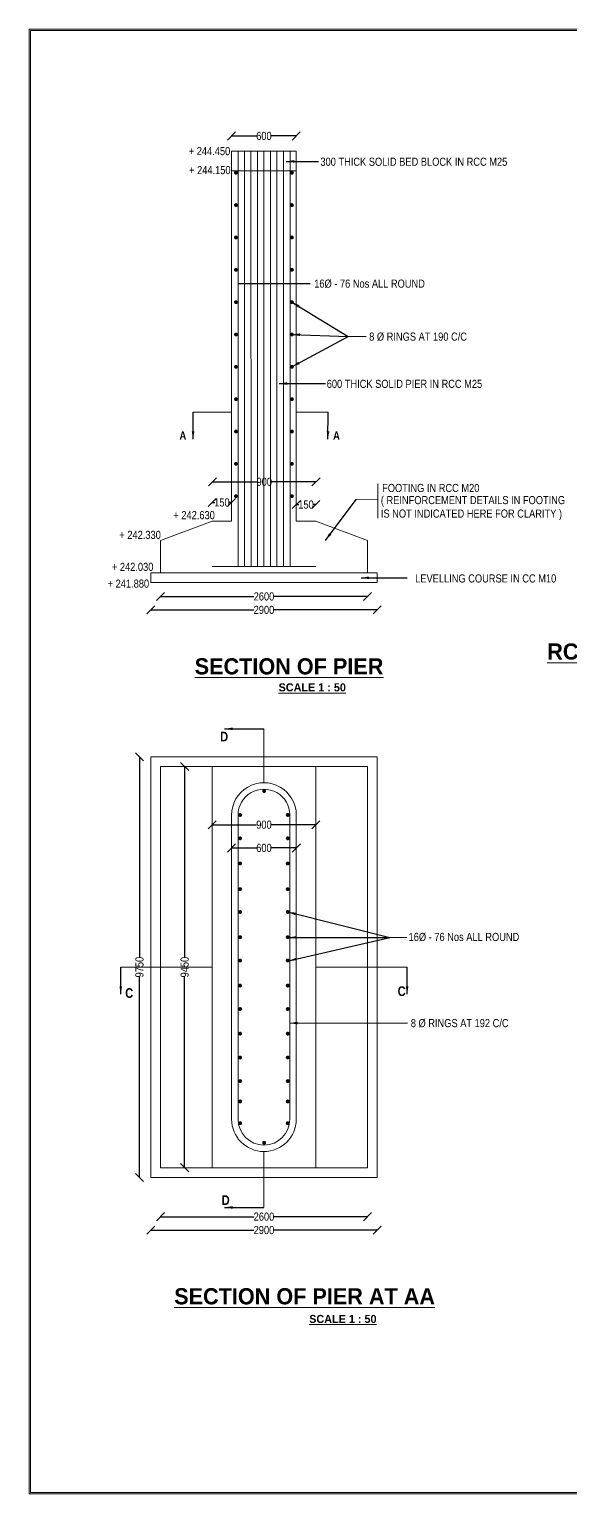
# Model space of a CAD drawing. Header units: millimetres. Extents: x 514997 to 588566, y -23709 to 21562.
# Drawn here: x 514997 to 531731, y -23709 to 21562 of the extents above; entities that cross this region are included whole.
import ezdxf
from ezdxf.enums import TextEntityAlignment as Align

# ---------------------------------------------------------------- set-up
doc = ezdxf.new("R2010")
doc.units = ezdxf.units.MM
doc.header["$LTSCALE"] = 300
doc.header["$MEASUREMENT"] = 0
doc.styles.add('ARIAL NARROW', font='ARIALN.TTF', dxfattribs={"height": 250})
doc.styles.add('arn', font='ARIALN.TTF')
doc.styles.add('CITYBLUEPR', font='cityb___.ttf')
doc.dimstyles.new('STANDARD$0', dxfattribs={"dimscale": 88.888889, "dimtxt": 0.02, "dimasz": 0.02, "dimexe": 0.05, "dimexo": 0.1, "dimgap": 0.002, "dimtad": 2, "dimdec": 0, "dimzin": 1, "dimdsep": 46, "dimtxsty": 'Standard', "dimcen": 0.09, "dimadec": 0, "dimazin": 0, "dimtfac": 1, "dimtdec": 4, "dimtofl": 0, "dimtmove": 0, "dimatfit": 3, "dimfxl": 1, "dimtolj": 1, "dimtzin": 1, "dimarcsym": 0})
doc.dimstyles.new('STANDARD$7', dxfattribs={"dimtxt": 2, "dimasz": 2, "dimexe": 1.25, "dimexo": 0.625, "dimtad": 1, "dimdec": 0, "dimlfac": 0.5, "dimdsep": 46, "dimtxsty": 'ARIAL NARROW', "dimcen": 2.5, "dimdle": 0.1, "dimse1": 1, "dimse2": 1, "dimadec": 0, "dimazin": 0, "dimtfac": 1, "dimtdec": 0, "dimtmove": 0, "dimatfit": 3, "dimfxl": 1, "dimtolj": 1, "dimtzin": 0, "dimarcsym": 0})

# ---------------------------------------------------------------- blocks, each defined once
blk = doc.blocks.new('_Oblique')
at = {"color": 0, "linetype": 'ByBlock', "lineweight": -2}
blk.add_line((-0.5, -0.5), (0.5, 0.5), dxfattribs=at)
blk = doc.blocks.new('*D2')
at = {"color": 0, "lineweight": -2, "transparency": 16777216}
for p, q in [((521249, 18263), (522023, 18263)), ((523249, 18263), (522476, 18263))]:
    blk.add_line(p, q, dxfattribs=at)
at = {"layer": 'Defpoints', "color": 0, "lineweight": 9, "transparency": 16777216}
for p in [(523249, 18263), (521249, 17961), (523249, 17961)]:
    blk.add_point(p, dxfattribs=at)
at = {"color": 0, "lineweight": -2, "transparency": 16777216, "xscale": 250, "yscale": 250, "zscale": 250, "rotation": 180}
blk.add_blockref('_Oblique', (521249, 18263), dxfattribs=at)
at = {"color": 0, "lineweight": -2, "transparency": 16777216, "xscale": 250, "yscale": 250, "zscale": 250}
blk.add_blockref('_Oblique', (523249, 18263), dxfattribs=at)
at = {"color": 0, "lineweight": 9, "transparency": 16777216, "insert": (522249, 18263), "char_height": 250, "attachment_point": 5, "style": 'ARIAL NARROW'}
blk.add_mtext('\\A1;600', dxfattribs=at)
blk = doc.blocks.new('*D3')
at = {"color": 0, "lineweight": -2, "transparency": 16777216}
for p, q in [((520659, 7572), (522033, 7572)), ((523859, 7572), (522485, 7572))]:
    blk.add_line(p, q, dxfattribs=at)
at = {"layer": 'Defpoints', "color": 0, "lineweight": 9, "transparency": 16777216}
for p in [(520659, 7417), (523859, 7572), (523859, 7417)]:
    blk.add_point(p, dxfattribs=at)
at = {"color": 0, "lineweight": -2, "transparency": 16777216, "xscale": 250, "yscale": 250, "zscale": 250, "rotation": 180}
blk.add_blockref('_Oblique', (520659, 7572), dxfattribs=at)
at = {"color": 0, "lineweight": -2, "transparency": 16777216, "xscale": 250, "yscale": 250, "zscale": 250}
blk.add_blockref('_Oblique', (523859, 7572), dxfattribs=at)
at = {"color": 0, "lineweight": 9, "transparency": 16777216, "insert": (522259, 7572), "char_height": 250, "attachment_point": 5, "style": 'ARIAL NARROW'}
blk.add_mtext('\\A1;900', dxfattribs=at)
blk = doc.blocks.new('*D4')
at = {"color": 0, "lineweight": -2, "transparency": 16777216}
for p, q in [((523250, 6868), (523333, 6868)), ((523850, 6868), (523766, 6868))]:
    blk.add_line(p, q, dxfattribs=at)
at = {"layer": 'Defpoints', "color": 0, "lineweight": 9, "transparency": 16777216}
for p in [(523850, 6868), (523250, 6515), (523850, 6515)]:
    blk.add_point(p, dxfattribs=at)
at = {"color": 0, "lineweight": -2, "transparency": 16777216, "xscale": 250, "yscale": 250, "zscale": 250, "rotation": 180}
blk.add_blockref('_Oblique', (523250, 6868), dxfattribs=at)
at = {"color": 0, "lineweight": -2, "transparency": 16777216, "xscale": 250, "yscale": 250, "zscale": 250}
blk.add_blockref('_Oblique', (523850, 6868), dxfattribs=at)
at = {"color": 0, "lineweight": 9, "transparency": 16777216, "insert": (523550, 6868), "char_height": 250, "attachment_point": 5, "style": 'ARIAL NARROW'}
blk.add_mtext('\\A1;150', dxfattribs=at)
blk = doc.blocks.new('*D5')
at = {"color": 0, "lineweight": -2, "transparency": 16777216}
for p, q in [((520650, 6934), (520733, 6934)), ((521250, 6934), (521166, 6934))]:
    blk.add_line(p, q, dxfattribs=at)
at = {"layer": 'Defpoints', "color": 0, "lineweight": 9, "transparency": 16777216}
for p in [(521250, 6934), (520650, 6537), (521250, 6537)]:
    blk.add_point(p, dxfattribs=at)
at = {"color": 0, "lineweight": -2, "transparency": 16777216, "xscale": 250, "yscale": 250, "zscale": 250, "rotation": 180}
blk.add_blockref('_Oblique', (520650, 6934), dxfattribs=at)
at = {"color": 0, "lineweight": -2, "transparency": 16777216, "xscale": 250, "yscale": 250, "zscale": 250}
blk.add_blockref('_Oblique', (521250, 6934), dxfattribs=at)
at = {"color": 0, "lineweight": 9, "transparency": 16777216, "insert": (520950, 6934), "char_height": 250, "attachment_point": 5, "style": 'ARIAL NARROW'}
blk.add_mtext('\\A1;150', dxfattribs=at)
blk = doc.blocks.new('*D100')
at = {"color": 0, "lineweight": -2, "transparency": 16777216}
for p, q in [((519050, 4027), (521942, 4027)), ((525450, 4027), (522557, 4027))]:
    blk.add_line(p, q, dxfattribs=at)
at = {"layer": 'Defpoints', "color": 0, "lineweight": 9, "transparency": 16777216}
for p in [(519050, 4757), (525450, 4757), (525450, 4027)]:
    blk.add_point(p, dxfattribs=at)
at = {"color": 0, "lineweight": -2, "transparency": 16777216, "xscale": 250, "yscale": 250, "zscale": 250, "rotation": 180}
blk.add_blockref('_Oblique', (519050, 4027), dxfattribs=at)
at = {"color": 0, "lineweight": -2, "transparency": 16777216, "xscale": 250, "yscale": 250, "zscale": 250}
blk.add_blockref('_Oblique', (525450, 4027), dxfattribs=at)
at = {"color": 0, "lineweight": 9, "transparency": 16777216, "insert": (522250, 4027), "char_height": 250, "attachment_point": 5, "style": 'ARIAL NARROW'}
blk.add_mtext('\\A1;2600', dxfattribs=at)
blk = doc.blocks.new('*D101')
at = {"color": 0, "lineweight": -2, "transparency": 16777216}
for p, q in [((518750, 3612), (521942, 3612)), ((525750, 3612), (522557, 3612))]:
    blk.add_line(p, q, dxfattribs=at)
at = {"layer": 'Defpoints', "color": 0, "lineweight": 9, "transparency": 16777216}
for p in [(518750, 4457), (525750, 4457), (525750, 3612)]:
    blk.add_point(p, dxfattribs=at)
at = {"color": 0, "lineweight": -2, "transparency": 16777216, "xscale": 250, "yscale": 250, "zscale": 250, "rotation": 180}
blk.add_blockref('_Oblique', (518750, 3612), dxfattribs=at)
at = {"color": 0, "lineweight": -2, "transparency": 16777216, "xscale": 250, "yscale": 250, "zscale": 250}
blk.add_blockref('_Oblique', (525750, 3612), dxfattribs=at)
at = {"color": 0, "lineweight": 9, "transparency": 16777216, "insert": (522250, 3612), "char_height": 250, "attachment_point": 5, "style": 'ARIAL NARROW'}
blk.add_mtext('\\A1;2900', dxfattribs=at)
blk = doc.blocks.new('*D6')
at = {"color": 0, "lineweight": -2, "transparency": 16777216}
for p, q in [((520650, -3028), (522024, -3028)), ((523850, -3028), (522476, -3028))]:
    blk.add_line(p, q, dxfattribs=at)
at = {"layer": 'Defpoints', "color": 0, "lineweight": 9, "transparency": 16777216}
for p in [(523850, -3028), (520650, -5030), (523850, -5031)]:
    blk.add_point(p, dxfattribs=at)
at = {"color": 0, "lineweight": -2, "transparency": 16777216, "xscale": 250, "yscale": 250, "zscale": 250, "rotation": 180}
blk.add_blockref('_Oblique', (520650, -3028), dxfattribs=at)
at = {"color": 0, "lineweight": -2, "transparency": 16777216, "xscale": 250, "yscale": 250, "zscale": 250}
blk.add_blockref('_Oblique', (523850, -3028), dxfattribs=at)
at = {"color": 0, "lineweight": 9, "transparency": 16777216, "insert": (522250, -3028), "char_height": 250, "attachment_point": 5, "style": 'ARIAL NARROW'}
blk.add_mtext('\\A1;900', dxfattribs=at)
blk = doc.blocks.new('*D7')
at = {"color": 0, "lineweight": -2, "transparency": 16777216}
for p, q in [((521250, -3747), (522023, -3747)), ((523250, -3747), (522477, -3747))]:
    blk.add_line(p, q, dxfattribs=at)
at = {"layer": 'Defpoints', "color": 0, "lineweight": 9, "transparency": 16777216}
for p in [(523250, -3747), (521250, -6725), (523250, -6725)]:
    blk.add_point(p, dxfattribs=at)
at = {"color": 0, "lineweight": -2, "transparency": 16777216, "xscale": 250, "yscale": 250, "zscale": 250, "rotation": 180}
blk.add_blockref('_Oblique', (521250, -3747), dxfattribs=at)
at = {"color": 0, "lineweight": -2, "transparency": 16777216, "xscale": 250, "yscale": 250, "zscale": 250}
blk.add_blockref('_Oblique', (523250, -3747), dxfattribs=at)
at = {"color": 0, "lineweight": 9, "transparency": 16777216, "insert": (522250, -3747), "char_height": 250, "attachment_point": 5, "style": 'ARIAL NARROW'}
blk.add_mtext('\\A1;600', dxfattribs=at)
blk = doc.blocks.new('*D8')
at = {"color": 0, "lineweight": -2, "transparency": 16777216}
for p, q in [((519799, -1228), (519799, -7124)), ((519799, -13631), (519799, -7735))]:
    blk.add_line(p, q, dxfattribs=at)
at = {"layer": 'Defpoints', "color": 0, "lineweight": 9, "transparency": 16777216}
for p in [(521478, -1228), (519799, -13631), (521478, -13631)]:
    blk.add_point(p, dxfattribs=at)
at = {"color": 0, "lineweight": -2, "transparency": 16777216, "xscale": 250, "yscale": 250, "zscale": 250}
for p, rotation in [((519799, -1228), 90), ((519799, -13631), 270)]:
    blk.add_blockref('_Oblique', p, dxfattribs=dict(at, rotation=rotation))
at = {"color": 0, "lineweight": 9, "transparency": 16777216, "insert": (519799, -7430), "char_height": 250, "attachment_point": 5, "rotation": 90, "style": 'ARIAL NARROW'}
blk.add_mtext('\\A1;9450', dxfattribs=at)
blk = doc.blocks.new('*D9')
at = {"color": 0, "lineweight": -2, "transparency": 16777216}
for p, q in [((518402, -928), (518402, -7124)), ((518402, -13931), (518402, -7735))]:
    blk.add_line(p, q, dxfattribs=at)
at = {"layer": 'Defpoints', "color": 0, "lineweight": 9, "transparency": 16777216}
for p in [(521337, -928), (518402, -13931), (521337, -13931)]:
    blk.add_point(p, dxfattribs=at)
at = {"color": 0, "lineweight": -2, "transparency": 16777216, "xscale": 250, "yscale": 250, "zscale": 250}
for p, rotation in [((518402, -928), 90), ((518402, -13931), 270)]:
    blk.add_blockref('_Oblique', p, dxfattribs=dict(at, rotation=rotation))
at = {"color": 0, "lineweight": 9, "transparency": 16777216, "insert": (518402, -7430), "char_height": 250, "attachment_point": 5, "rotation": 90, "style": 'ARIAL NARROW'}
blk.add_mtext('\\A1;9750', dxfattribs=at)
blk = doc.blocks.new('*D10')
at = {"color": 0, "lineweight": -2, "transparency": 16777216}
for p, q in [((519050, -15145), (521942, -15145)), ((525450, -15145), (522557, -15145))]:
    blk.add_line(p, q, dxfattribs=at)
at = {"layer": 'Defpoints', "color": 0, "lineweight": 9, "transparency": 16777216}
for p in [(519050, -14415), (525450, -14415), (525450, -15145)]:
    blk.add_point(p, dxfattribs=at)
at = {"color": 0, "lineweight": -2, "transparency": 16777216, "xscale": 250, "yscale": 250, "zscale": 250, "rotation": 180}
blk.add_blockref('_Oblique', (519050, -15145), dxfattribs=at)
at = {"color": 0, "lineweight": -2, "transparency": 16777216, "xscale": 250, "yscale": 250, "zscale": 250}
blk.add_blockref('_Oblique', (525450, -15145), dxfattribs=at)
at = {"color": 0, "lineweight": 9, "transparency": 16777216, "insert": (522250, -15145), "char_height": 250, "attachment_point": 5, "style": 'ARIAL NARROW'}
blk.add_mtext('\\A1;2600', dxfattribs=at)
blk = doc.blocks.new('*D11')
at = {"color": 0, "lineweight": -2, "transparency": 16777216}
for p, q in [((518750, -15560), (521942, -15560)), ((525750, -15560), (522557, -15560))]:
    blk.add_line(p, q, dxfattribs=at)
at = {"layer": 'Defpoints', "color": 0, "lineweight": 9, "transparency": 16777216}
for p in [(518750, -14715), (525750, -14715), (525750, -15560)]:
    blk.add_point(p, dxfattribs=at)
at = {"color": 0, "lineweight": -2, "transparency": 16777216, "xscale": 250, "yscale": 250, "zscale": 250, "rotation": 180}
blk.add_blockref('_Oblique', (518750, -15560), dxfattribs=at)
at = {"color": 0, "lineweight": -2, "transparency": 16777216, "xscale": 250, "yscale": 250, "zscale": 250}
blk.add_blockref('_Oblique', (525750, -15560), dxfattribs=at)
at = {"color": 0, "lineweight": 9, "transparency": 16777216, "insert": (522250, -15560), "char_height": 250, "attachment_point": 5, "style": 'ARIAL NARROW'}
blk.add_mtext('\\A1;2900', dxfattribs=at)

msp = doc.modelspace()

# ---------------------------------------------------------------- linework, layer by layer
at = {"color": 0, "lineweight": 9}
for p, q in [((515036.9, 21521.8), (588525.8, 21521.8)), ((515036.9, 21521.8), (515036.9, -23669.4)), ((521249.4, 17789), (523249.4, 17789.1)), ((521249.8, 7357), (521249.4, 17789)), ((521449.8, 7357), (521449.4, 17789)), ((521649.8, 4957), (521649.4, 17789)), ((521849.8, 4957), (521849.4, 17789)), ((522049.8, 4957), (522049.4, 17789)), ((522249.8, 4957), (522249.4, 17789)), ((522449.8, 4957), (522449.4, 17789)), ((522649.8, 4957), (522649.4, 17789)), ((522849.8, 4957), (522849.4, 17789)), ((523057.9, 4957), (523057.5, 17789.1)), ((523249.8, 7357), (523249.4, 17789)), ((523249.4, 17189), (521249.4, 17189)), ((524852.2, 12068.7), (525408.8, 12068.7)), ((521249.7, 9726.8), (520059.4, 9726.8)), ((524232.7, 9726.7), (523249.7, 9726.7)), ((521249.8, 7357), (521249.8, 6357)), ((521449.8, 7357), (521449.8, 4957)), ((523249.8, 7357), (523249.8, 6357)), ((525771, 7514.3), (525771, 6446.1)), ((525103.2, 7030), (525771, 7033.7)), ((520649.8, 6357), (519049.8, 5757)), ((521249.8, 6357), (520649.8, 6357)), ((523249.8, 6357), (523849.8, 6357)), ((525449.8, 5757), (523849.8, 6357)), ((519049.8, 5757), (519049.8, 4757)), ((525449.8, 4757), (525449.8, 5757)), ((519049.8, 4757), (518749.8, 4757)), ((518749.8, 4757), (518749.8, 4457)), ((519049.8, 4757), (525449.8, 4757)), ((520649.8, 4957), (523849.8, 4957)), ((525749.8, 4757), (525449.8, 4757)), ((525749.8, 4457), (525749.8, 4757)), ((518749.8, 4457), (525749.8, 4457)), ((522249.8, -1728.5), (522249.8, -61.7)), ((518749.9, -928.5), (518749.7, -7428.5)), ((518749.8, -928.5), (522249.8, -928.5)), ((519049.9, -1228.5), (519049.7, -7428.5)), ((519049.9, -1228.5), (522249.8, -1228.5)), ((520649.8, -1228.5), (520649.7, -7428.5)), ((522249.8, -928.5), (525749.9, -928.6)), ((522249.8, -1228.5), (525449.9, -1228.6)), ((523849.8, -1228.6), (523849.7, -7428.6)), ((525449.9, -1228.6), (525449.7, -7428.6)), ((525749.9, -928.6), (525749.7, -7428.6)), ((521249.8, -2728.5), (521249.7, -7428.5)), ((521449.8, -2728.5), (521449.7, -7428.5)), ((523049.8, -2728.6), (523049.7, -7428.6)), ((523249.8, -2728.6), (523249.7, -7428.6)), ((526136, -6512), (526667.5, -6512)), ((520494.2, -7430.8), (517827.5, -7430.8)), ((518749.9, -13930.8), (518749.7, -7430.8)), ((519049.9, -13630.8), (519049.7, -7430.8)), ((520494.2, -7430.8), (520649.7, -7430.8)), ((520649.8, -13630.8), (520649.7, -7430.8)), ((521249.8, -12130.8), (521249.7, -7430.8)), ((521449.8, -12130.7), (521449.7, -7430.7)), ((523049.8, -12130.7), (523049.7, -7430.7)), ((523249.8, -12130.7), (523249.7, -7430.7)), ((523849.8, -13630.7), (523849.7, -7430.7)), ((523849.7, -7430.9), (526671.8, -7431)), ((525449.9, -13630.6), (525449.7, -7430.6)), ((525749.9, -13930.6), (525749.7, -7430.6)), ((522249.5, -13133.2), (522249.4, -14862.1)), ((518749.8, -13930.8), (522249.8, -13930.7)), ((519049.9, -13630.8), (522249.8, -13630.7)), ((522249.8, -13630.7), (525449.9, -13630.6)), ((522249.8, -13930.7), (525749.9, -13930.6)), ((588525.8, -23669.4), (515036.9, -23669.4))]:
    msp.add_line(p, q, dxfattribs=at)
at = {"color": 0, "linetype": 'ByBlock', "lineweight": 9}
for points in [[(514996.9, 21561.8), (588565.8, 21561.8), (588565.8, -23709.4), (514996.9, -23709.4)], [(515036.9, 21521.8), (588525.8, 21521.8), (588525.8, -23669.4), (515036.9, -23669.4)]]:
    msp.add_lwpolyline(points, close=True, dxfattribs=at)
at = {"color": 0, "lineweight": 9, "const_width": 60}
for points in [[(521355.9, 17127.4, -1), (521415.9, 17127.4, -1)], [(523143.6, 17127.4, 1), (523083.6, 17127.4, 1)], [(521355.9, 16127.4, -1), (521415.9, 16127.4, -1)], [(523143.6, 16127.4, 1), (523083.6, 16127.4, 1)], [(521355.9, 15127.4, -1), (521415.9, 15127.4, -1)], [(523143.6, 15127.4, 1), (523083.6, 15127.4, 1)], [(521355.9, 14127.4, -1), (521415.9, 14127.4, -1)], [(523143.6, 14127.4, 1), (523083.6, 14127.4, 1)], [(521355.9, 13127.4, -1), (521415.9, 13127.4, -1)], [(523143.6, 13127.4, 1), (523083.6, 13127.4, 1)], [(521355.9, 12127.4, -1), (521415.9, 12127.4, -1)], [(523143.6, 12127.4, 1), (523083.6, 12127.4, 1)], [(521355.9, 11127.4, -1), (521415.9, 11127.4, -1)], [(523143.6, 11127.4, 1), (523083.6, 11127.4, 1)], [(521355.9, 10127.4, -1), (521415.9, 10127.4, -1)], [(523143.6, 10127.4, 1), (523083.6, 10127.4, 1)], [(521355.9, 9127.4, -1), (521415.9, 9127.4, -1)], [(523143.6, 9127.4, 1), (523083.6, 9127.4, 1)], [(521355.9, 8127.4, -1), (521415.9, 8127.4, -1)], [(523143.6, 8127.4, 1), (523083.6, 8127.4, 1)], [(521355.9, 7127.4, -1), (521415.9, 7127.4, -1)], [(523143.6, 7127.4, 1), (523083.6, 7127.4, 1)], [(522226, -1986.4, -1), (522286, -1986.4, -1)], [(521484.7, -2726.2, -1), (521544.7, -2726.2, -1)], [(523014.9, -2726.2, 1), (522954.9, -2726.2, 1)], [(521484.7, -3448.7, -1), (521544.7, -3448.7, -1)], [(523014.9, -3448.7, 1), (522954.9, -3448.7, 1)], [(521484.7, -4226.2, -1), (521544.7, -4226.2, -1)], [(523014.9, -4226.2, 1), (522954.9, -4226.2, 1)], [(521484.7, -5020.2, -1), (521544.7, -5020.2, -1)], [(523014.9, -5020.2, 1), (522954.9, -5020.2, 1)], [(521484.7, -5726.2, -1), (521544.7, -5726.2, -1)], [(523014.9, -5726.2, 1), (522954.9, -5726.2, 1)], [(521484.7, -6505.7, -1), (521544.7, -6505.7, -1)], [(523014.9, -6505.7, 1), (522954.9, -6505.7, 1)], [(521484.7, -7226.2, -1), (521544.7, -7226.2, -1)], [(523014.9, -7226.2, 1), (522954.9, -7226.2, 1)], [(521484.7, -8001.2, -1), (521544.7, -8001.2, -1)], [(523014.9, -8001.2, 1), (522954.9, -8001.2, 1)], [(521484.7, -8726.2, -1), (521544.7, -8726.2, -1)], [(523014.9, -8726.2, 1), (522954.9, -8726.2, 1)], [(521484.7, -9487.2, -1), (521544.7, -9487.2, -1)], [(523014.9, -9487.2, 1), (522954.9, -9487.2, 1)], [(521484.7, -10226.2, -1), (521544.7, -10226.2, -1)], [(521484.7, -10226.2, -1), (521544.7, -10226.2, -1)], [(523014.9, -10226.2, 1), (522954.9, -10226.2, 1)], [(523014.9, -10226.2, 1), (522954.9, -10226.2, 1)], [(521484.7, -10953.7, -1), (521544.7, -10953.7, -1)], [(523014.9, -10953.7, 1), (522954.9, -10953.7, 1)], [(521484.7, -11581.7, -1), (521544.7, -11581.7, -1)], [(523014.9, -11581.7, 1), (522954.9, -11581.7, 1)], [(521484.7, -12256.2, -1), (521544.7, -12256.2, -1)], [(523014.9, -12256.2, 1), (522954.9, -12256.2, 1)], [(522226, -12861.1, -1), (522286, -12861.1, -1)]]:
    msp.add_lwpolyline(points, format="xyb", close=True, dxfattribs=at)
at = {"color": 0, "lineweight": 9}
for centre, radius, start, end in [((522249.8, -2728.5), 1000, 359.99861, 179.99861), ((522249.8, -2728.5), 800, 359.99861, 179.99861), ((522249.8, -12130.7), 1000, 180.00139, 0.00139), ((522249.8, -12130.7), 800, 180.00139, 0.00139)]:
    msp.add_arc(centre, radius, start, end, dxfattribs=at)

# ---------------------------------------------------------------- texts
for s, height, style, p in [('+ 244.450', 250, 'ARIAL NARROW', (519925.9, 17670.8)), ('+ 244.150', 250, 'ARIAL NARROW', (519935.4, 17085.2)), ('+ 242.630', 250, 'ARIAL NARROW', (519449.7, 6417.6)), ('+ 242.330', 250, 'ARIAL NARROW', (517780.4, 5807.6)), ('+ 242.030', 250, 'ARIAL NARROW', (517550.4, 4818.1)), ('+ 241.880', 250, 'ARIAL NARROW', (517418, 4301)), ('%%USECTION OF PIER', 500, 'CITYBLUEPR', (520108.5, 1618.3)), ('%%USCALE 1 : 50', 250, 'CITYBLUEPR', (522702.1, 1093.7)), ('%%USECTION OF PIER AT AA', 500, 'CITYBLUEPR', (519475.3, -17856)), ('%%USCALE 1 : 50', 250, 'CITYBLUEPR', (523648, -18431.9))]:
    msp.add_text(s, height=height, dxfattribs=dict(at, style=style)).set_placement(p)
at = {"color": 0, "lineweight": 9, "style": 'CITYBLUEPR'}
msp.add_text('%%URCC DETAILS OF PIER BED BLOCK ', height=500, dxfattribs=at).set_placement((536855.9, 2076.4), align=Align.CENTER)
at = {"color": 0, "lineweight": 9, "style": 'ARIAL NARROW'}
for s, insert, char_height, attachment_point in [('300 THICK SOLID BED BLOCK IN RCC M25', (523994.9, 17339), 250, 7), ('16%%C - 76 Nos ALL ROUND', (523802.6, 13564.6), 250, 7), ('8 %%C RINGS AT 190 C/C', (525501.9, 11926.5), 250, 7), ('600 THICK SOLID PIER IN RCC M25', (524190.5, 10472.4), 250, 7), ('{\\fArial Narrow|b1|i0|c0|p34;A}', (519641, 8880), 250, 7), ('{\\fArial Narrow|b1|i0|c0|p34;A}', (524388.3, 8877.8), 250, 7), ('FOOTING IN RCC M20', (525902.2, 7253.7), 250, 7), ('( REINFORCEMENT DETAILS IN FOOTING\\PIS NOT INDICATED HERE FOR CLARITY ) ', (525863.3, 6390), 250, 7), ('LEVELLING COURSE IN CC M10', (526924.6, 4457.2), 250, 7), ('{\\fArial Narrow|b1|i0|c0|p34;D}', (520895.5, -303.7), 300, 4), ('16%%C - 76 Nos ALL ROUND', (526720.1, -6631.9), 250, 7), ('{\\fArial Narrow|b1|i0|c0|p34;C}', (517961, -8234.2), 300, 4), ('{\\fArial Narrow|b1|i0|c0|p34;C}', (526383.2, -8176.2), 300, 4), ('8 %%C RINGS AT 192 C/C', (526787.9, -9295), 250, 7), ('{\\fArial Narrow|b1|i0|c0|p34;D}', (520942.5, -14633.7), 300, 4)]:
    msp.add_mtext(s, dxfattribs=dict(at, insert=insert, char_height=char_height, attachment_point=attachment_point))

# ---------------------------------------------------------------- dimensions: what is measured, and where the dimension line sits
at = {"color": 0, "lineweight": 9}
for base, p1, p2, text, picture, middle in [((523249.4, 18263), (521249.4, 17961), (523249.4, 17961), '600', '*D2', (522249.4, 18263)), ((523859.3, 7572.5), (520659.3, 7417.5), (523859.3, 7417.5), '900', '*D3', (522259.3, 7572.5)), ((521249.8, 6933.5), (520649.8, 6537.5), (521249.8, 6537.5), '150', '*D5', (520949.8, 6933.5)), ((523849.8, 6868.5), (523249.8, 6515.5), (523849.8, 6515.5), '150', '*D4', (523549.8, 6868.5)), ((525449.8, 4027), (519049.8, 4757), (525449.8, 4757), '2600', '*D100', (522249.8, 4027)), ((525749.8, 3611.5), (518749.8, 4457), (525749.8, 4457), '2900', '*D101', (522249.8, 3611.5)), ((523849.8, -3028.5), (520649.8, -5030.5), (523849.8, -5030.6), '900', '*D6', (522249.8, -3028.5)), ((523249.8, -3747), (521249.8, -6725), (523249.8, -6725.1), '600', '*D7', (522249.8, -3747)), ((525449.8, -15145), (519049.8, -14415), (525449.8, -14415), '2600', '*D10', (522249.8, -15145)), ((525749.8, -15560.5), (518749.8, -14715), (525749.8, -14715), '2900', '*D11', (522249.8, -15560.5))]:
    dim = msp.add_linear_dim(base=base, p1=p1, p2=p2, text=text, dimstyle='STANDARD$0', override={"dimscale": 1, "dimtxt": 250, "dimasz": 250, "dimexe": 0.18, "dimexo": 0.0625, "dimgap": 0.09, "dimtad": 0, "dimzin": 0, "dimtxsty": 'ARIAL NARROW', "dimblk1": 'Oblique', "dimblk2": 'Oblique', "dimsah": 1, "dimcen": 0.0851, "dimdle": 0.1, "dimse1": 1, "dimse2": 1, "dimtdec": 0, "dimtzin": 0}, dxfattribs=at)
    dim.commit()
    dim.dimension.update_dxf_attribs({"geometry": picture, "text_midpoint": middle})
for base, p1, p2, text, picture, middle in [((518401.5, -13930.8), (521337.4, -928.5), (521337.3, -13930.8), '9750', '*D9', (518401.5, -7429.6)), ((519799, -13630.8), (521478.4, -1228.5), (521478.4, -13630.8), '9450', '*D8', (519799, -7429.6))]:
    dim = msp.add_linear_dim(base=base, p1=p1, p2=p2, angle=90, text=text, dimstyle='STANDARD$0', override={"dimscale": 1, "dimtxt": 250, "dimasz": 250, "dimexe": 0.18, "dimexo": 0.0625, "dimgap": 0.09, "dimtad": 0, "dimzin": 0, "dimtxsty": 'ARIAL NARROW', "dimblk1": 'Oblique', "dimblk2": 'Oblique', "dimsah": 1, "dimcen": 0.0851, "dimdle": 0.1, "dimse1": 1, "dimse2": 1, "dimtdec": 0, "dimtzin": 0}, dxfattribs=at)
    dim.commit()
    dim.dimension.update_dxf_attribs({"geometry": picture, "text_midpoint": middle})

# ---------------------------------------------------------------- leaders
for points, override in [([(522938.2, 17477.8), (523939.1, 17477.8)], {"dimtxt": 300, "dimasz": 250, "dimexe": 0.18, "dimexo": 0.0625, "dimgap": 0.09, "dimtad": 0, "dimtoh": 1, "dimlfac": 1, "dimzin": 0, "dimtxsty": 'arn', "dimcen": 0.09, "dimdle": 200, "dimtdec": 4, "dimtofl": 0}), ([(521449.5, 13705.2), (521849.5, 13704.4)], {"dimtxt": 300, "dimasz": 100, "dimexe": 0.18, "dimexo": 0.0625, "dimgap": 0.09, "dimtad": 0, "dimtoh": 1, "dimlfac": 1, "dimzin": 0, "dimtxsty": 'arn', "dimcen": 0.09, "dimdle": 200, "dimtdec": 4, "dimtofl": 0}), ([(521649.5, 13704.8), (522049.5, 13704)], {"dimtxt": 300, "dimasz": 100, "dimexe": 0.18, "dimexo": 0.0625, "dimgap": 0.09, "dimtad": 0, "dimtoh": 1, "dimlfac": 1, "dimzin": 0, "dimtxsty": 'arn', "dimcen": 0.09, "dimdle": 200, "dimtdec": 4, "dimtofl": 0}), ([(521849.5, 13704.4), (522249.5, 13703.5)], {"dimtxt": 300, "dimasz": 100, "dimexe": 0.18, "dimexo": 0.0625, "dimgap": 0.09, "dimtad": 0, "dimtoh": 1, "dimlfac": 1, "dimzin": 0, "dimtxsty": 'arn', "dimcen": 0.09, "dimdle": 200, "dimtdec": 4, "dimtofl": 0}), ([(522049.5, 13704), (522449.5, 13703.1)], {"dimtxt": 300, "dimasz": 100, "dimexe": 0.18, "dimexo": 0.0625, "dimgap": 0.09, "dimtad": 0, "dimtoh": 1, "dimlfac": 1, "dimzin": 0, "dimtxsty": 'arn', "dimcen": 0.09, "dimdle": 200, "dimtdec": 4, "dimtofl": 0}), ([(522249.5, 13703.5), (522649.5, 13702.7)], {"dimtxt": 300, "dimasz": 100, "dimexe": 0.18, "dimexo": 0.0625, "dimgap": 0.09, "dimtad": 0, "dimtoh": 1, "dimlfac": 1, "dimzin": 0, "dimtxsty": 'arn', "dimcen": 0.09, "dimdle": 200, "dimtdec": 4, "dimtofl": 0}), ([(522449.5, 13703.1), (522849.5, 13702.3)], {"dimtxt": 300, "dimasz": 100, "dimexe": 0.18, "dimexo": 0.0625, "dimgap": 0.09, "dimtad": 0, "dimtoh": 1, "dimlfac": 1, "dimzin": 0, "dimtxsty": 'arn', "dimcen": 0.09, "dimdle": 200, "dimtdec": 4, "dimtofl": 0}), ([(522649.5, 13702.7), (523049.5, 13701.9)], {"dimtxt": 300, "dimasz": 100, "dimexe": 0.18, "dimexo": 0.0625, "dimgap": 0.09, "dimtad": 0, "dimtoh": 1, "dimlfac": 1, "dimzin": 0, "dimtxsty": 'arn', "dimcen": 0.09, "dimdle": 200, "dimtdec": 4, "dimtofl": 0}), ([(522849.5, 13702.3), (523249.5, 13701.4)], {"dimtxt": 300, "dimasz": 100, "dimexe": 0.18, "dimexo": 0.0625, "dimgap": 0.09, "dimtad": 0, "dimtoh": 1, "dimlfac": 1, "dimzin": 0, "dimtxsty": 'arn', "dimcen": 0.09, "dimdle": 200, "dimtdec": 4, "dimtofl": 0}), ([(523057.6, 13701.8), (523674.8, 13701)], {"dimtxt": 300, "dimasz": 100, "dimexe": 0.18, "dimexo": 0.0625, "dimgap": 0.09, "dimtad": 0, "dimtoh": 1, "dimlfac": 1, "dimzin": 0, "dimtxsty": 'arn', "dimcen": 0.09, "dimdle": 200, "dimtdec": 4, "dimtofl": 0}), ([(523113.6, 13127.4), (524853.7, 12068.7)], {"dimtxt": 300, "dimasz": 250, "dimexe": 0.18, "dimexo": 0.0625, "dimgap": 0.09, "dimtad": 0, "dimtoh": 1, "dimlfac": 1, "dimzin": 0, "dimtxsty": 'arn', "dimcen": 0.09, "dimdle": 200, "dimtdec": 4, "dimtofl": 0}), ([(523113.6, 12127.4), (524852.2, 12068.7)], {"dimtxt": 300, "dimasz": 250, "dimexe": 0.18, "dimexo": 0.0625, "dimgap": 0.09, "dimtad": 0, "dimtoh": 1, "dimlfac": 1, "dimzin": 0, "dimtxsty": 'arn', "dimcen": 0.09, "dimdle": 200, "dimtdec": 4, "dimtofl": 0}), ([(523113.6, 11127.4), (524853.7, 12068.7)], {"dimtxt": 300, "dimasz": 250, "dimexe": 0.18, "dimexo": 0.0625, "dimgap": 0.09, "dimtad": 0, "dimtoh": 1, "dimlfac": 1, "dimzin": 0, "dimtxsty": 'arn', "dimcen": 0.09, "dimdle": 200, "dimtdec": 4, "dimtofl": 0}), ([(522721.7, 10609.2), (524151.6, 10609.2)], {"dimtxt": 300, "dimasz": 250, "dimexe": 0.18, "dimexo": 0.0625, "dimgap": 0.09, "dimtad": 0, "dimtoh": 1, "dimlfac": 1, "dimzin": 0, "dimtxsty": 'arn', "dimcen": 0.09, "dimdle": 200, "dimtdec": 4, "dimtofl": 0}), ([(520058.3, 8886.5), (520063, 9726.8)], {"dimtxt": 300, "dimasz": 250, "dimexe": 0.18, "dimexo": 0.0625, "dimgap": 0.09, "dimtad": 0, "dimtoh": 1, "dimlfac": 1, "dimzin": 0, "dimtxsty": 'arn', "dimcen": 0.09, "dimdle": 200, "dimtdec": 4, "dimtofl": 0}), ([(524228, 8886.1), (524232.7, 9726.3)], {"dimtxt": 300, "dimasz": 250, "dimexe": 0.18, "dimexo": 0.0625, "dimgap": 0.09, "dimtad": 0, "dimtoh": 1, "dimlfac": 1, "dimzin": 0, "dimtxsty": 'arn', "dimcen": 0.09, "dimdle": 200, "dimtdec": 4, "dimtofl": 0}), ([(524147.9, 5759.4), (525103.2, 7030)], {"dimtxt": 300, "dimasz": 250, "dimexe": 0.18, "dimexo": 0.0625, "dimgap": 0.09, "dimtad": 0, "dimtoh": 1, "dimlfac": 1, "dimzin": 0, "dimtxsty": 'arn', "dimcen": 0.09, "dimdle": 200, "dimtdec": 4, "dimtofl": 0}), ([(525250.9, 4604.1), (526680.7, 4604.1)], {"dimtxt": 300, "dimasz": 250, "dimexe": 0.18, "dimexo": 0.0625, "dimgap": 0.09, "dimtad": 0, "dimtoh": 1, "dimlfac": 1, "dimzin": 0, "dimtxsty": 'arn', "dimcen": 0.09, "dimdle": 200, "dimtdec": 4, "dimtofl": 0}), ([(521030.3, -64), (522249.8, -61.7)], {"dimtxt": 300, "dimasz": 250, "dimexe": 0.18, "dimexo": 0.0625, "dimgap": 0.09, "dimtad": 0, "dimtoh": 1, "dimlfac": 1, "dimzin": 0, "dimtxsty": 'arn', "dimcen": 0.09, "dimdle": 200, "dimtdec": 4, "dimtofl": 0}), ([(522984.9, -5726.2), (526136, -6512)], {"dimtxt": 300, "dimasz": 250, "dimexe": 0.18, "dimexo": 0.0625, "dimgap": 0.09, "dimtad": 0, "dimtoh": 1, "dimlfac": 1, "dimzin": 0, "dimtxsty": 'arn', "dimcen": 0.09, "dimdle": 200, "dimtdec": 4, "dimtofl": 0}), ([(523013.1, -7236.4), (526136, -6512)], {"dimtxt": 300, "dimasz": 250, "dimexe": 0.18, "dimexo": 0.0625, "dimgap": 0.09, "dimtad": 0, "dimtoh": 1, "dimlfac": 1, "dimzin": 0, "dimtxsty": 'arn', "dimcen": 0.09, "dimdle": 200, "dimtdec": 4, "dimtofl": 0}), ([(523014.2, -6512), (526136, -6512)], {"dimtxt": 300, "dimasz": 250, "dimexe": 0.18, "dimexo": 0.0625, "dimgap": 0.09, "dimtad": 0, "dimtoh": 1, "dimlfac": 1, "dimzin": 0, "dimtxsty": 'arn', "dimcen": 0.09, "dimdle": 200, "dimtdec": 4, "dimtofl": 0}), ([(517822.8, -8271), (517827.5, -7430.8)], {"dimtxt": 300, "dimasz": 250, "dimexe": 0.18, "dimexo": 0.0625, "dimgap": 0.09, "dimtad": 0, "dimtoh": 1, "dimlfac": 1, "dimzin": 0, "dimtxsty": 'arn', "dimcen": 0.09, "dimdle": 200, "dimtdec": 4, "dimtofl": 0}), ([(526676.4, -8271.2), (526671.8, -7431)], {"dimtxt": 300, "dimasz": 250, "dimexe": 0.18, "dimexo": 0.0625, "dimgap": 0.09, "dimtad": 0, "dimtoh": 1, "dimlfac": 1, "dimzin": 0, "dimtxsty": 'arn', "dimcen": 0.09, "dimdle": 200, "dimtdec": 4, "dimtofl": 0}), ([(523037.2, -9160.2), (526687.5, -9155.6)], {"dimtxt": 300, "dimasz": 250, "dimexe": 0.18, "dimexo": 0.0625, "dimgap": 0.09, "dimtad": 0, "dimtoh": 1, "dimlfac": 1, "dimzin": 0, "dimtxsty": 'arn', "dimcen": 0.09, "dimdle": 200, "dimtdec": 4, "dimtofl": 0}), ([(521029.9, -14859.7), (522249.4, -14862.1)], {"dimtxt": 300, "dimasz": 250, "dimexe": 0.18, "dimexo": 0.0625, "dimgap": 0.09, "dimtad": 0, "dimtoh": 1, "dimlfac": 1, "dimzin": 0, "dimtxsty": 'arn', "dimcen": 0.09, "dimdle": 200, "dimtdec": 4, "dimtofl": 0})]:
    msp.add_leader(points, dimstyle='STANDARD$7', override=override, dxfattribs=at)

doc.saveas('drawing.dxf')
